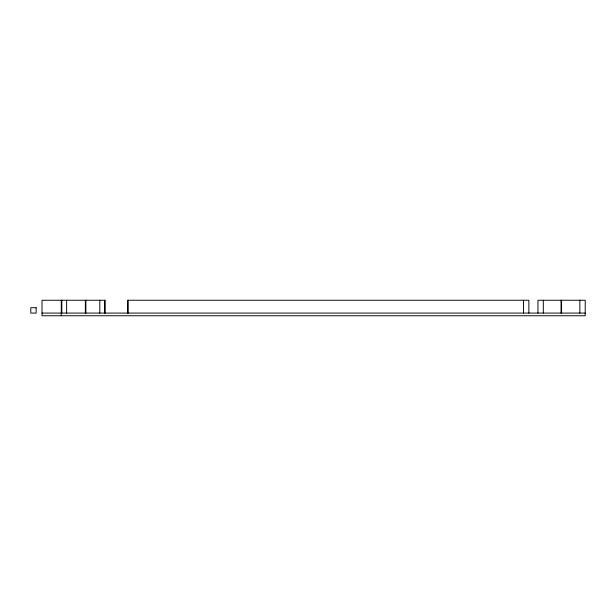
<?xml version="1.0" encoding="UTF-8"?>
<svg xmlns="http://www.w3.org/2000/svg" width="616" height="616" viewBox="0 0 616 616"><rect width="100%" height="100%" fill="white"/><g stroke="black" fill="none" stroke-linecap="round" stroke-linejoin="round"><path stroke-width="0.92" d="M42.019 313.082L585.2 313.082M579.848 300.246L579.848 313.082M561.576 300.246L561.576 313.082M561.045 300.246L561.045 313.082M543.312 300.246L543.312 313.082M537.961 313.082L537.961 300.246L585.2 300.246L585.2 315.754L42.019 315.754L42.019 300.246L105.151 300.246L105.151 313.082M528.867 313.082L528.867 300.246L127.62 300.246L127.62 313.082M523.515 300.246L523.515 313.082M128.151 300.246L128.151 313.082M104.612 300.246L104.612 313.082M99.8 300.246L99.8 313.082M85.886 300.246L85.886 313.082M85.355 300.246L85.355 313.082M66.628 300.246L66.628 313.082M61.816 300.246L61.816 313.082M61.277 300.246L61.277 315.754M36.152 307.731L30.8 307.731L30.8 313.082L36.152 313.082L36.152 307.731"/></g></svg>
